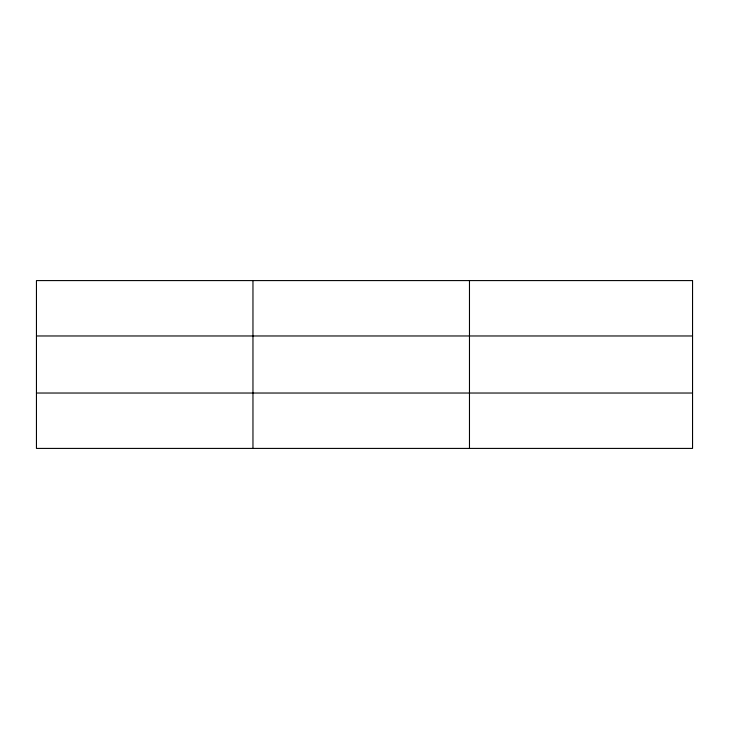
<?xml version="1.0" encoding="UTF-8"?>
<svg xmlns="http://www.w3.org/2000/svg" width="729" height="729" viewBox="0 0 729 729"><rect width="100%" height="100%" fill="white"/><g stroke="black" fill="none" stroke-linecap="round" stroke-linejoin="round"><path stroke-width="1.09" d="M252.963 448.417L252.963 280.583M469.476 448.417L469.476 280.583M36.45 335.969L692.55 335.969M36.45 393.031L692.55 393.031M692.55 280.583L692.55 448.417L36.45 448.417L36.45 280.583L692.55 280.583"/></g></svg>
